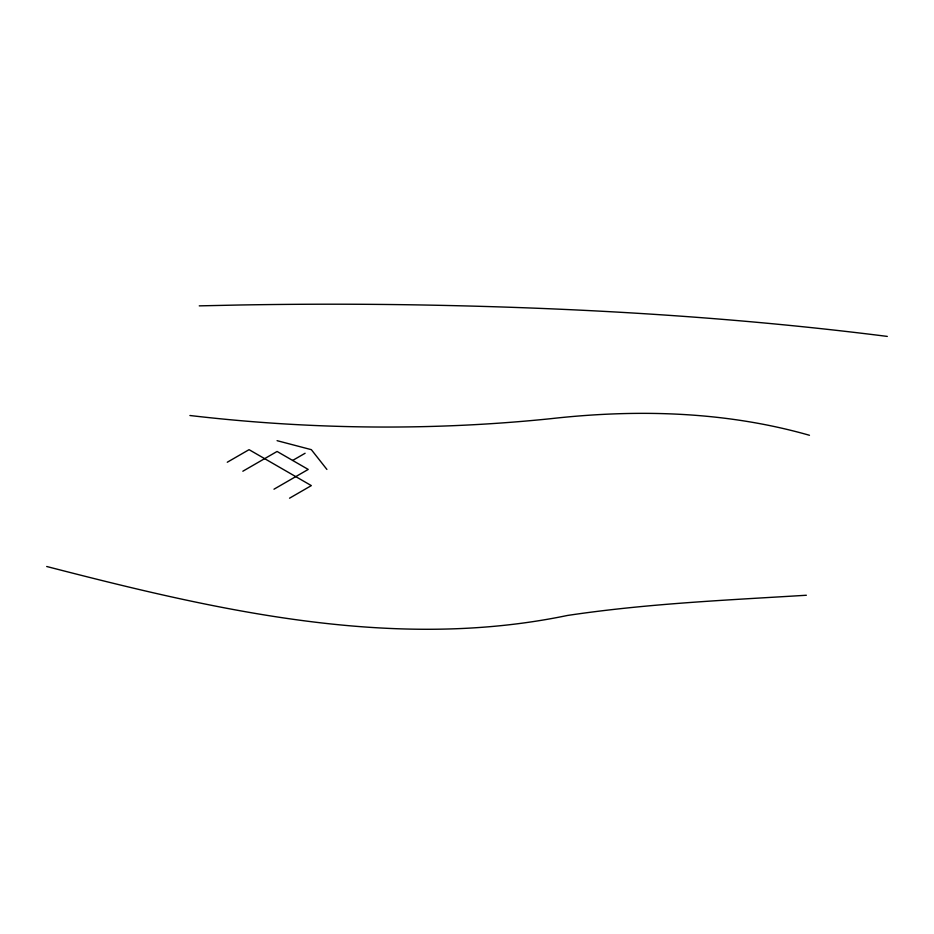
<?xml version="1.0" encoding="UTF-8"?>
<svg xmlns="http://www.w3.org/2000/svg" width="934" height="934" viewBox="0 0 934 934"><rect width="100%" height="100%" fill="white"/><g stroke="black" fill="none" stroke-linecap="round" stroke-linejoin="round"><path stroke-width="1.4" d="M227.277 462.237L249.063 449.663L311.337 485.61L289.54 498.196M242.84 471.226L277.083 451.461L308.22 469.428L273.977 489.206M292.657 460.439L305.103 453.259M806.357 595.25C726.57 600.142 646.55 603.609 567.405 615.471C393.156 651.699 215.485 610.042 46.7 566.494M199.257 305.862L239.921 304.998A3071.798 1773.491 0 0 1 408.87 304.764C568.736 307.263 728.637 316.299 887.3 336.415M189.917 415.502C309.773 429.512 430.994 431.029 551.06 418.654C637.35 409.034 725.531 411.334 809.463 435.279M277.083 440.673L311.337 449.663L326.9 469.428"/></g></svg>
